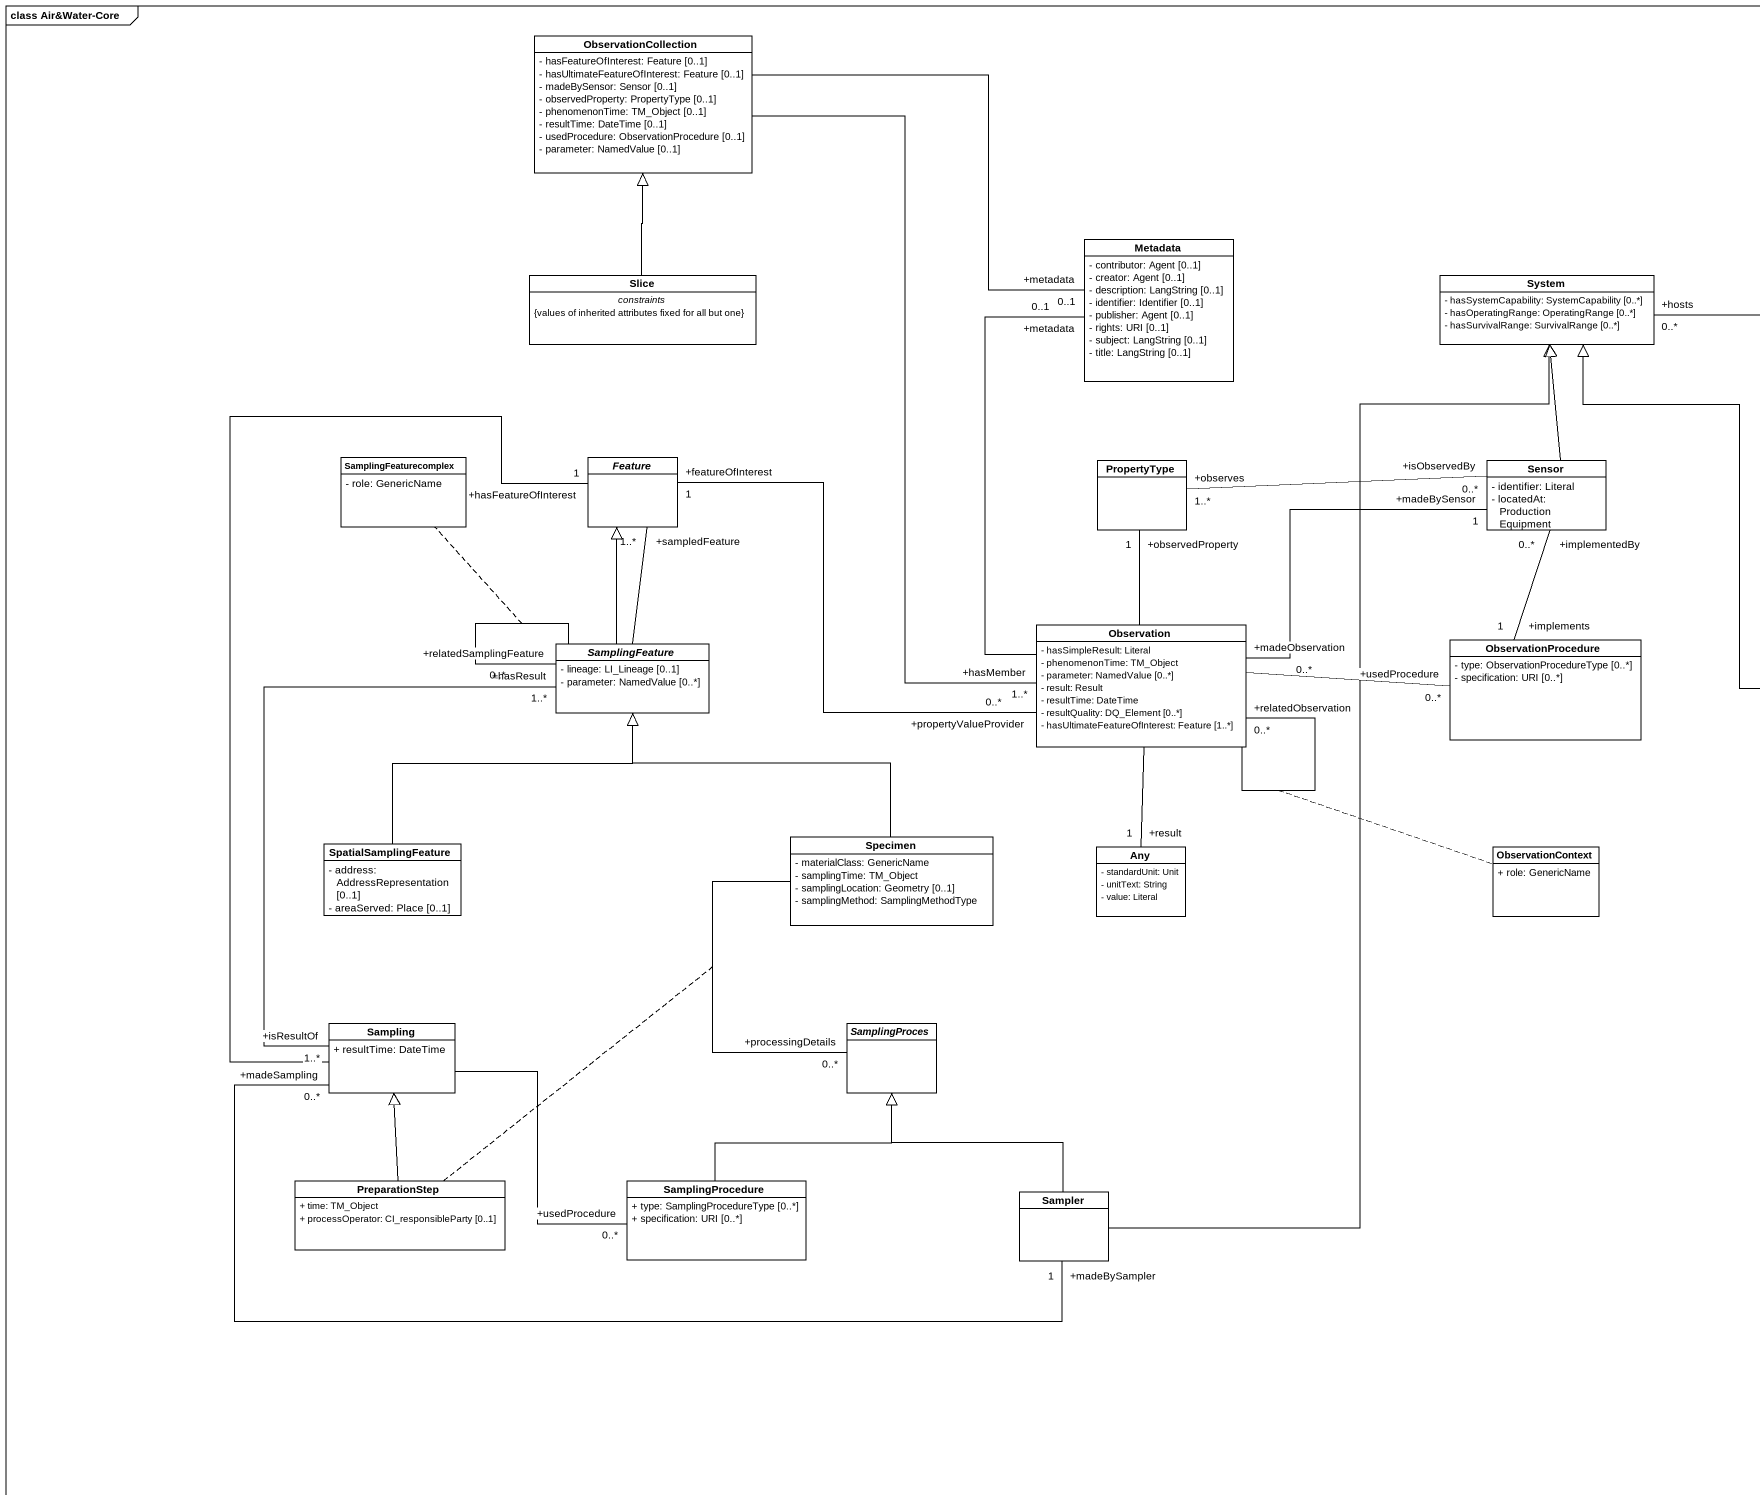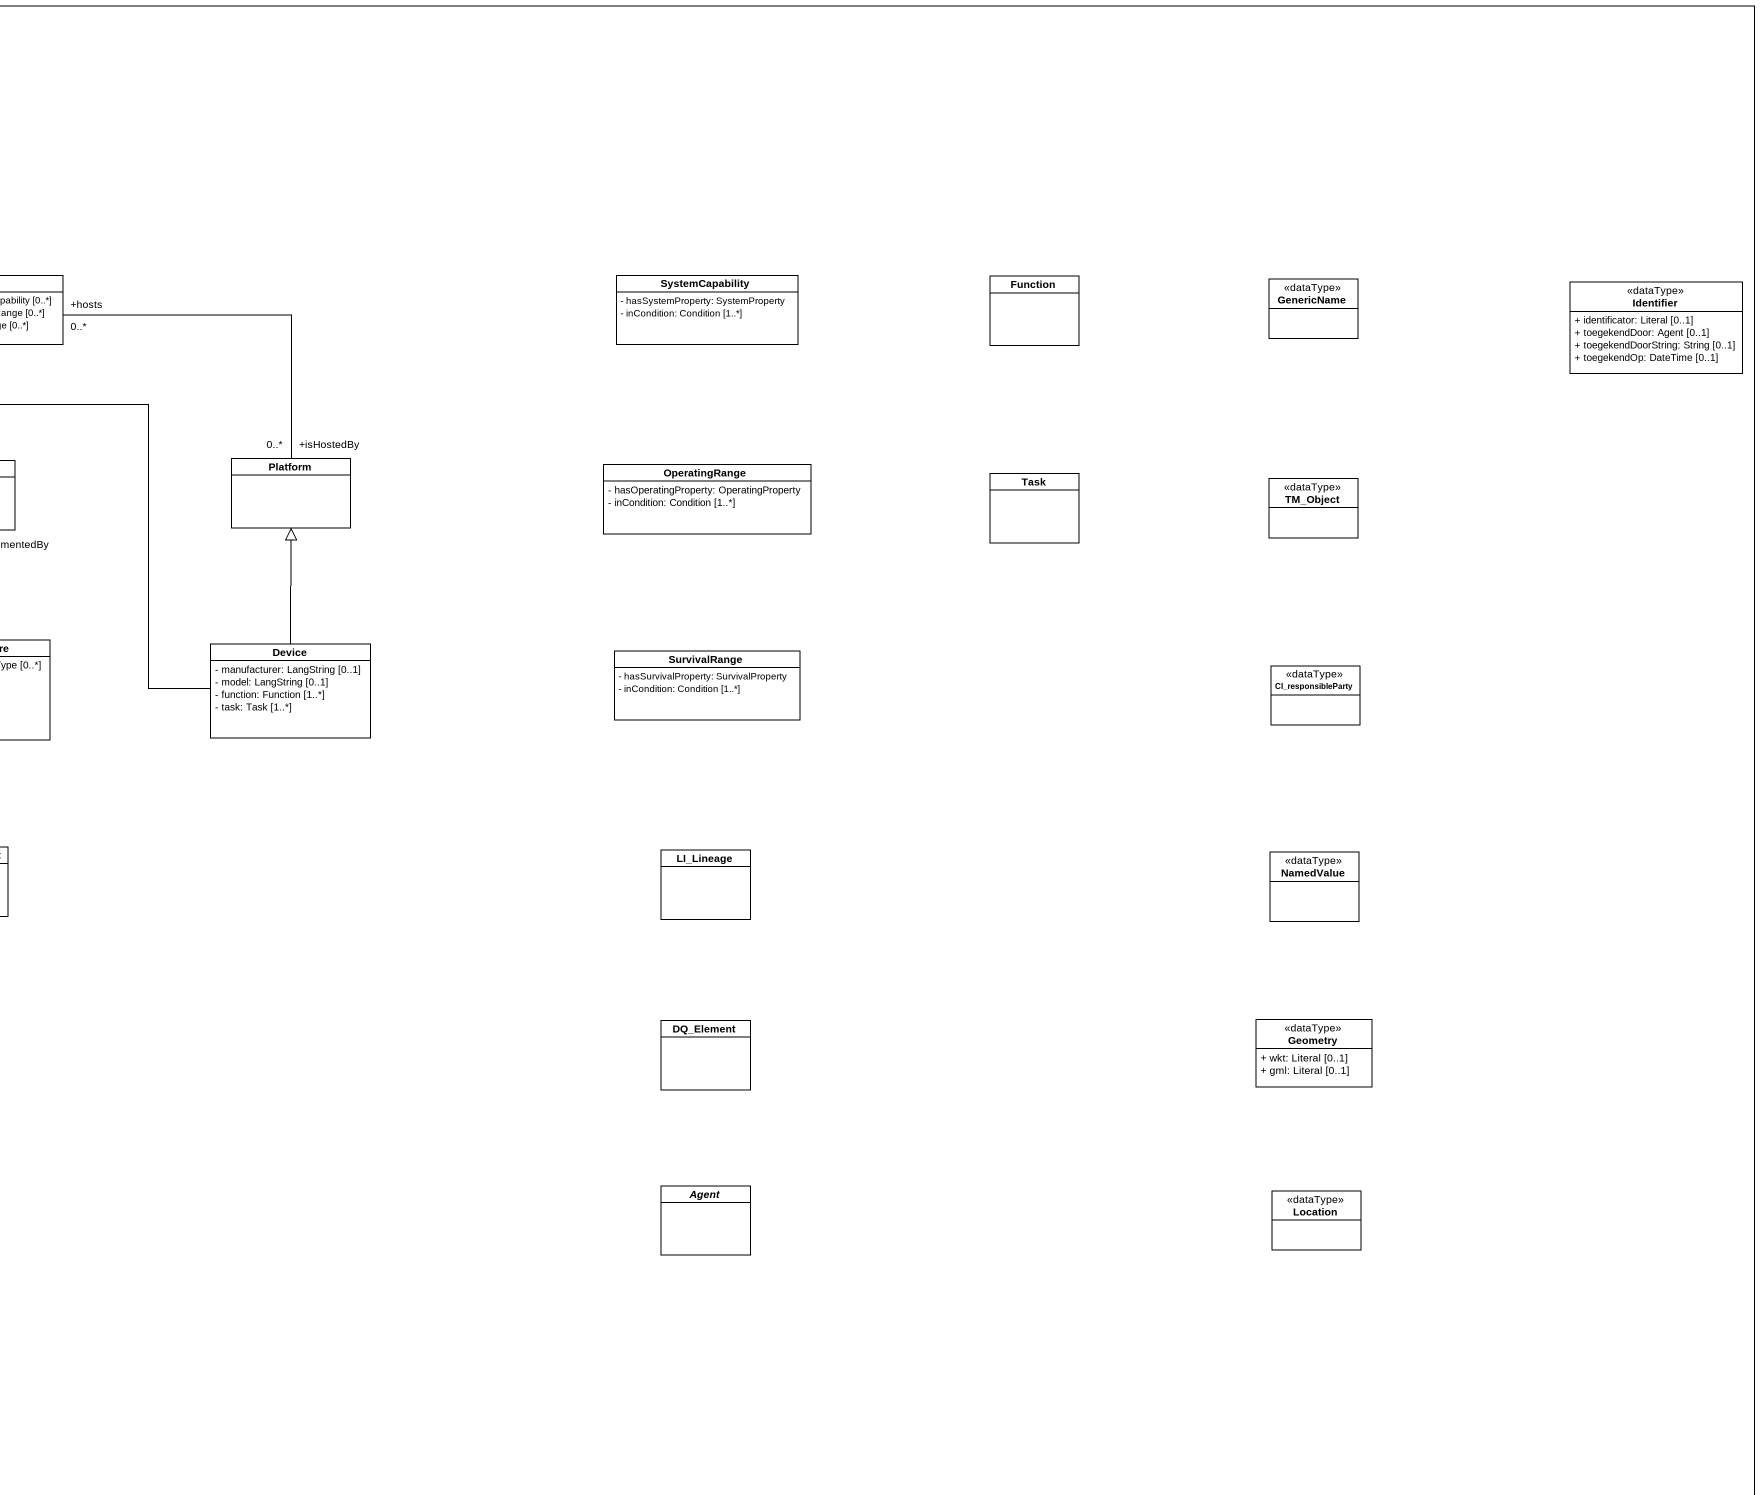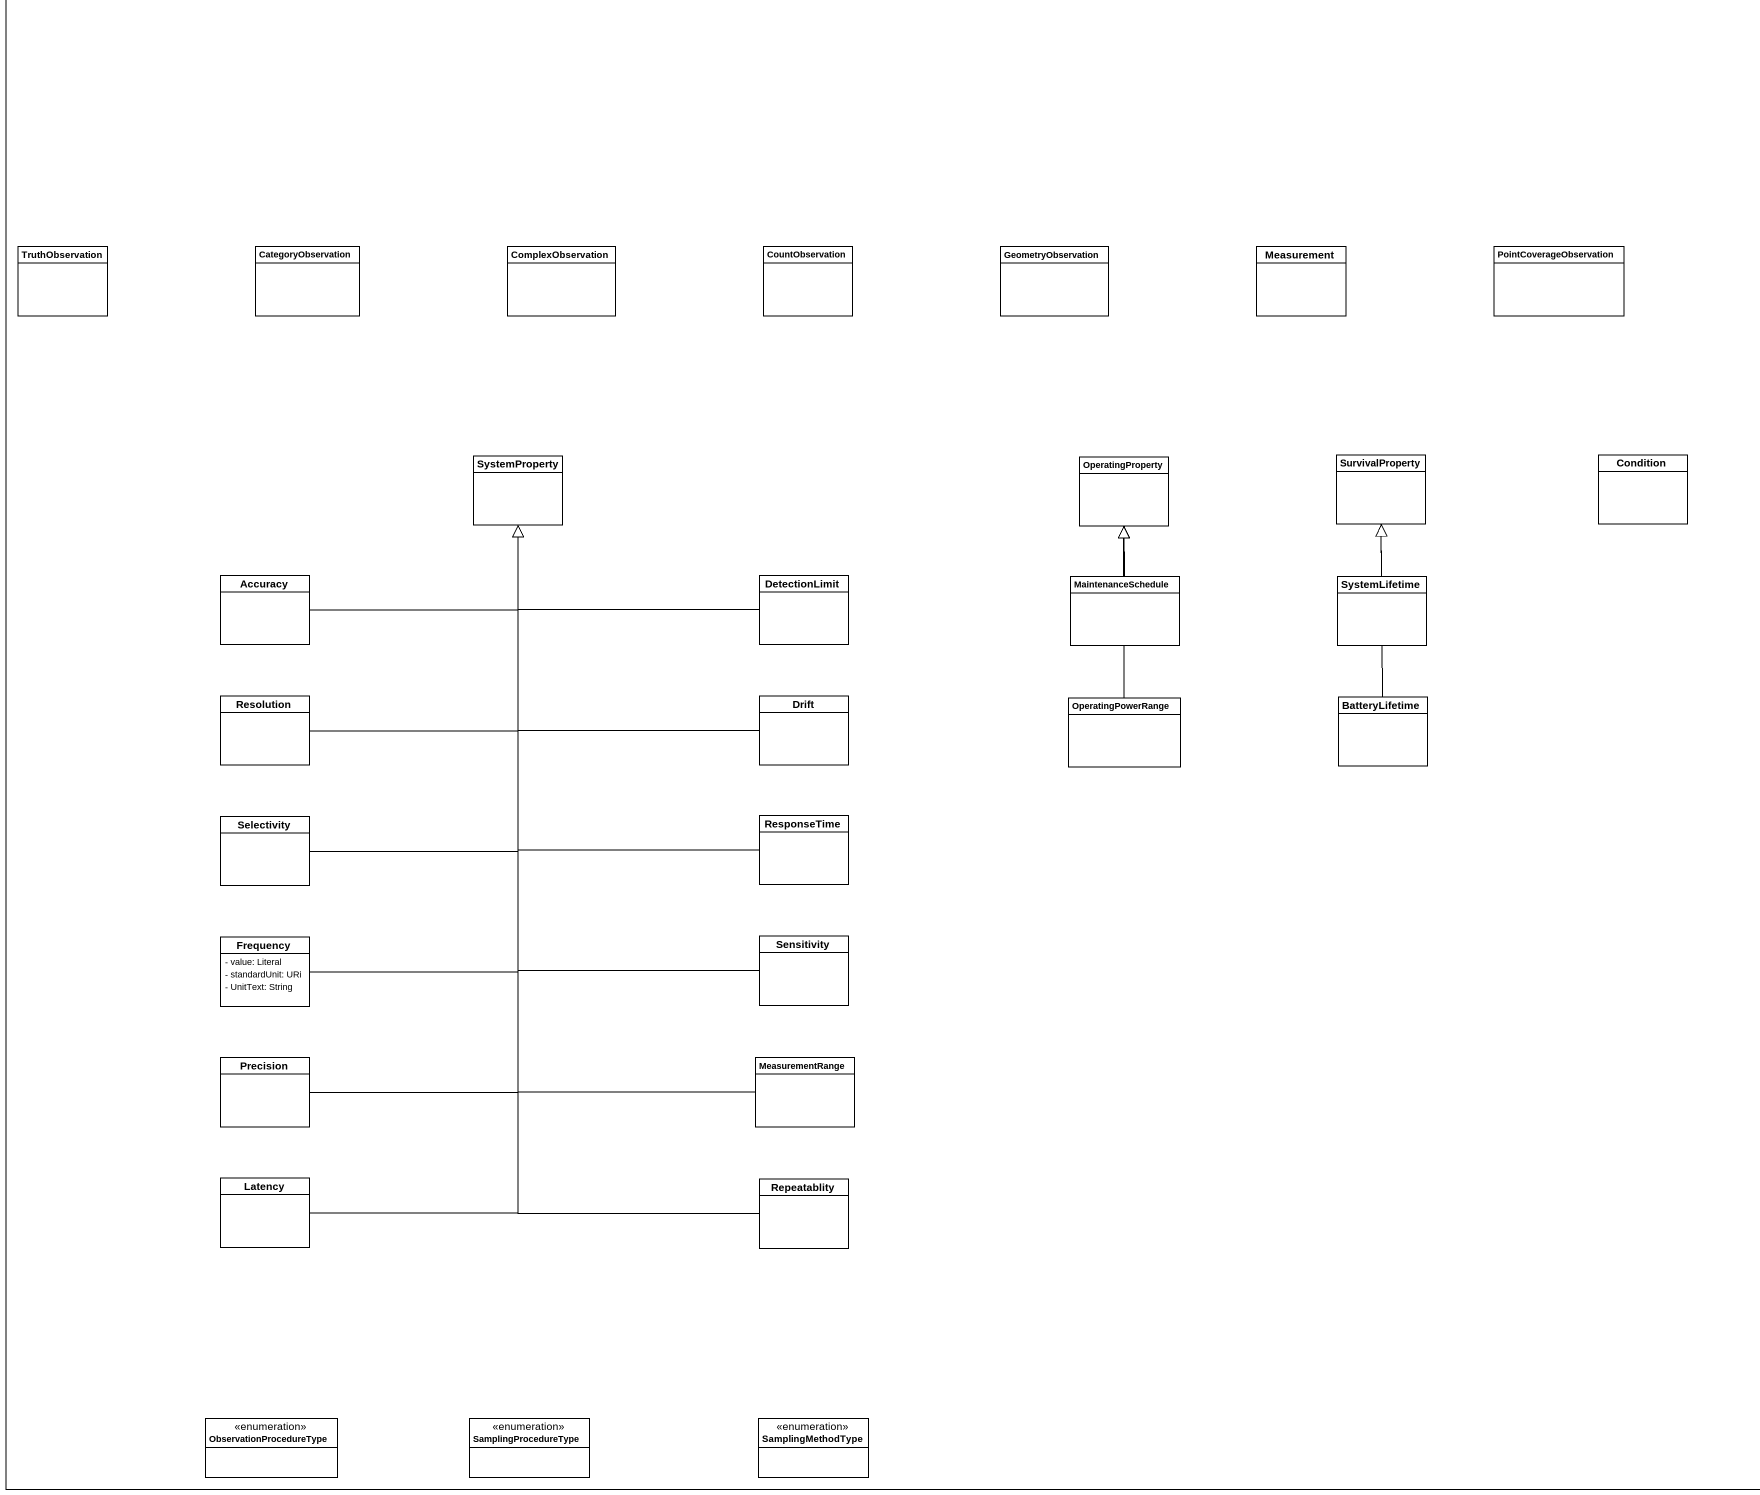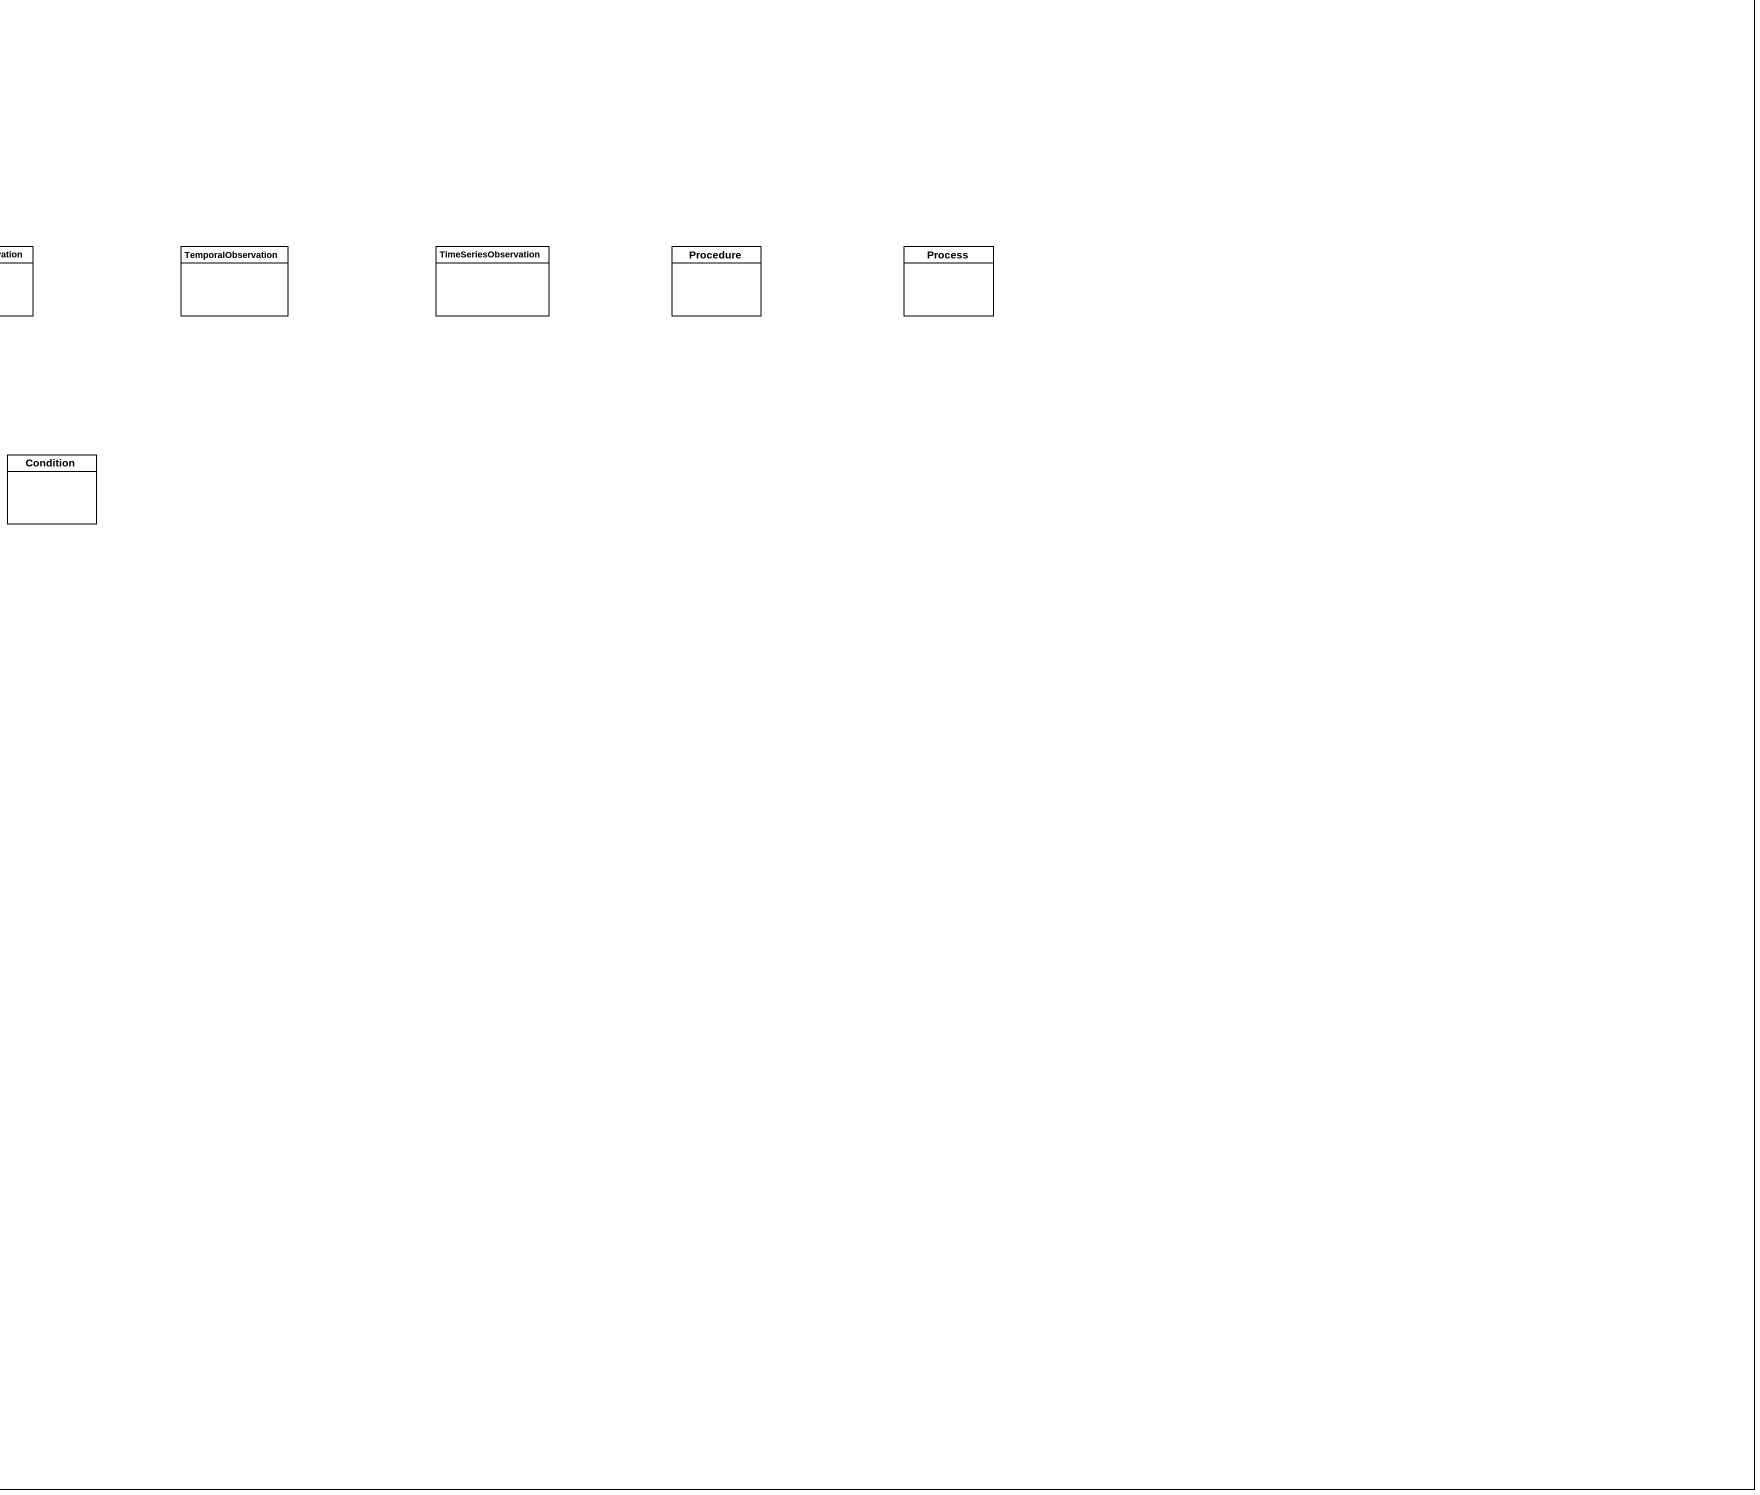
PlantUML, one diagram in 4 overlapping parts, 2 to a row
@startuml
mainframe class Air&Water-Core
hide circle
hide empty members
skinparam classAttributeIconSize 0
class ObservationCollection {
  - hasFeatureOfInterest: Feature [0..1]
  - hasUltimateFeatureOfInterest: Feature [0..1]
  - madeBySensor: Sensor [0..1]
  - observedProperty: PropertyType [0..1]
  - phenomenonTime: TM_Object [0..1]
  - resultTime: DateTime [0..1]
  - usedProcedure: ObservationProcedure [0..1]
  - parameter: NamedValue [0..1]
}
class Metadata {
  - contributor: Agent [0..1]
  - creator: Agent [0..1]
  - description: LangString [0..1]
  - identifier: Identifier [0..1]
  - publisher: Agent [0..1]
  - rights: URI [0..1]
  - subject: LangString [0..1]
  - title: LangString [0..1]
}
class Slice {
  -- constraints --
  {values of inherited attributes fixed for all but one}
}
class System {
  - hasSystemCapability: SystemCapability [0..*]
  - hasOperatingRange: OperatingRange [0..*]
  - hasSurvivalRange: SurvivalRange [0..*]
}
class SystemCapability {
  - hasSystemProperty: SystemProperty
  - inCondition: Condition [1..*]
}
class Function
class GenericName <<dataType>>
class Identifier <<dataType>> {
  + identificator: Literal [0..1]
  + toegekendDoor: Agent [0..1]
  + toegekendDoorString: String [0..1]
  + toegekendOp: DateTime [0..1]
}
class SamplingFeaturecomplex {
  - role: GenericName
}
abstract class Feature
class PropertyType
class Sensor {
  - identifier: Literal
  - locatedAt: ProductionEquipment
}
class Platform
class OperatingRange {
  - hasOperatingProperty: OperatingProperty
  - inCondition: Condition [1..*]
}
class Task
class TM_Object <<dataType>>
abstract class SamplingFeature {
  - lineage: LI_Lineage [0..1]
  - parameter: NamedValue [0..*]
}
class Observation {
  - hasSimpleResult: Literal
  - phenomenonTime: TM_Object
  - parameter: NamedValue [0..*]
  - result: Result
  - resultTime: DateTime
  - resultQuality: DQ_Element [0..*]
  - hasUltimateFeatureOfInterest: Feature [1..*]
}
class ObservationProcedure {
  - type: ObservationProcedureType [0..*]
  - specification: URI [0..*]
}
class Device {
  - manufacturer: LangString [0..1]
  - model: LangString [0..1]
  - function: Function [1..*]
  - task: Task [1..*]
}
class SurvivalRange {
  - hasSurvivalProperty: SurvivalProperty
  - inCondition: Condition [1..*]
}
class CI_responsibleParty <<dataType>>
class SpatialSamplingFeature {
  - address: AddressRepresentation [0..1]
  - areaServed: Place [0..1]
}
class Specimen {
  - materialClass: GenericName
  - samplingTime: TM_Object
  - samplingLocation: Geometry [0..1]
  - samplingMethod: SamplingMethodType
}
class Any {
  - standardUnit: Unit
  - unitText: String
  - value: Literal
}
class ObservationContext {
  + role: GenericName
}
class LI_Lineage
class NamedValue <<dataType>>
class Sampling {
  + resultTime: DateTime
}
abstract class SamplingProces
class DQ_Element
class Geometry <<dataType>> {
  + wkt: Literal [0..1]
  + gml: Literal [0..1]
}
class PreparationStep {
  + time: TM_Object
  + processOperator: CI_responsibleParty [0..1]
}
class SamplingProcedure {
  + type: SamplingProcedureType [0..*]
  + specification: URI [0..*]
}
class Sampler
abstract class "Agent" as Agent_
class Location <<dataType>>
class TruthObservation
class CategoryObservation
class ComplexObservation
class CountObservation
class GeometryObservation
class Measurement
class PointCoverageObservation
class TemporalObservation
class TimeSeriesObservation
class Procedure
class "Process" as Process_
class SystemProperty
class OperatingProperty
class SurvivalProperty
class Condition
class Accuracy
class DetectionLimit
class MaintenanceSchedule
class SystemLifetime
class Resolution
class Drift
class OperatingPowerRange
class BatteryLifetime
class Selectivity
class ResponseTime
class Frequency {
  - value: Literal
  - standardUnit: URi
  - UnitText: String
}
class Sensitivity
class Precision
class MeasurementRange
class Latency
class Repeatablity
enum ObservationProcedureType
enum SamplingProcedureType
enum SamplingMethodType
ObservationCollection -right- "+metadata\n0..1" Metadata
ObservationCollection -- "+hasMember\n1..*" Observation
Slice -up-|> ObservationCollection
System "+hosts\n0..*" -right- "+isHostedBy\n0..*" Platform
Feature "+featureOfInterest\n1" -right- "+propertyValueProvider\n0..*" Observation
Sensor -up-|> System
Sensor "+isObservedBy\n0..*" -left- "+observes\n1..*" PropertyType
Sensor "+implementedBy\n0..*" -- "+implements\n1" ObservationProcedure
SamplingFeature -up- "+sampledFeature\n1..*" Feature
SamplingFeature -up-|> Feature
SamplingFeature -- "+relatedSamplingFeature\n0..*" SamplingFeature
(SamplingFeature, SamplingFeature) .. SamplingFeaturecomplex
Observation -up- "+metadata\n0..1" Metadata
Observation -up- "+observedProperty\n1" PropertyType
Observation "+madeObservation\n0..*" -right- "+madeBySensor\n1" Sensor
Observation -- "+relatedObservation\n0..*" Observation
(Observation, Observation) .. ObservationContext
Observation -right- "+usedProcedure\n0..*" ObservationProcedure
Observation -- "+result\n1" Any
Device -up-|> System
Device -up-|> Platform
SpatialSamplingFeature -up-|> SamplingFeature
Specimen -up-|> SamplingFeature
Specimen -- "+processingDetails\n0..*" SamplingProces
(Specimen, SamplingProces) .. PreparationStep
Sampling -up- "+hasFeatureOfInterest\n1" Feature
Sampling "+isResultOf\n1..*" -up- "+hasResult\n1..*" SamplingFeature
Sampling -right- "+usedProcedure\n0..*" SamplingProcedure
Sampling "+madeSampling\n0..*" -right- "+madeBySampler\n1" Sampler
PreparationStep -up-|> Sampling
SamplingProcedure -up-|> SamplingProces
Sampler -up-|> System
Sampler -up-|> SamplingProces
Accuracy -right-|> SystemProperty
DetectionLimit -left-|> SystemProperty
MaintenanceSchedule -up-|> OperatingProperty
SystemLifetime -up-|> SurvivalProperty
Resolution -up-|> SystemProperty
Drift -up-|> SystemProperty
OperatingPowerRange -up-|> OperatingProperty
BatteryLifetime -up-|> SurvivalProperty
Selectivity -up-|> SystemProperty
ResponseTime -up-|> SystemProperty
Frequency -up-|> SystemProperty
Sensitivity -up-|> SystemProperty
Precision -up-|> SystemProperty
MeasurementRange -up-|> SystemProperty
Latency -up-|> SystemProperty
Repeatablity -up-|> SystemProperty
@enduml
